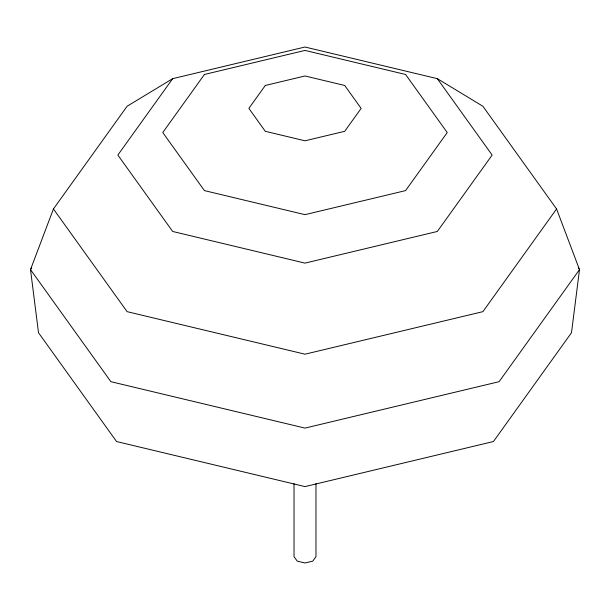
<?xml version="1.0" encoding="UTF-8"?>
<svg xmlns="http://www.w3.org/2000/svg" width="610" height="610" viewBox="0 0 610 610"><rect width="100%" height="100%" fill="white"/><g stroke="black" fill="none" stroke-linecap="round" stroke-linejoin="round"><path stroke-width="0.91" d="M53.428 208.956L30.5 269.62L38.514 332.74L116.563 441.533L305 486.597L493.437 441.533L571.486 332.74L579.5 269.62L556.572 208.956L482.891 106.247L437.332 78.659L305 47.016L172.668 78.659L127.109 106.247L53.428 208.956L127.109 311.657L305 354.196L482.891 311.657L556.572 208.956M31.606 268.072L30.5 269.62L110.898 381.685L305 428.098L499.102 381.685L579.5 269.62L578.394 268.072M172.668 78.659L117.852 155.062L172.668 231.464L305 263.116L437.332 231.464L492.148 155.062L437.332 78.659M315.98 483.6L315.98 556.648L312.762 561.131L305 562.984L297.238 561.131L294.02 556.648L294.02 483.6M204.426 74.473L162.763 132.538L204.426 190.61L305 214.659L405.574 190.61L447.237 132.538L405.574 74.473L305 50.424L204.426 74.473M265.297 85.469L248.857 108.389L265.297 131.31L305 140.803L344.703 131.31L361.143 108.389L344.703 85.469L305 75.975L265.297 85.469"/></g></svg>
